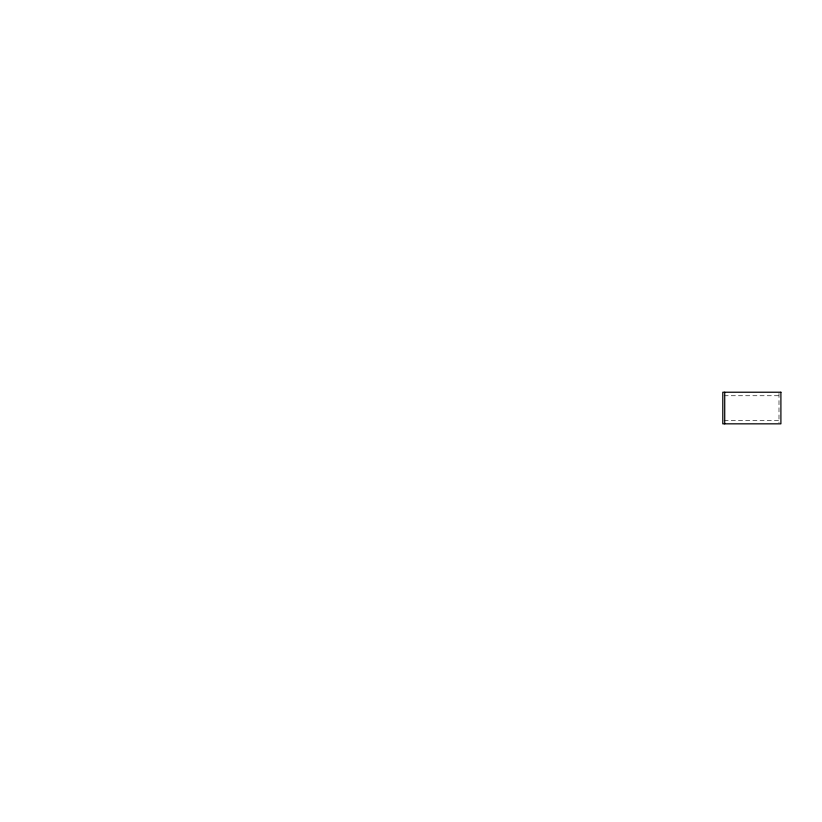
<?xml version="1.0" encoding="UTF-8"?>
<svg xmlns="http://www.w3.org/2000/svg" width="822" height="822" viewBox="0 0 822 822"><rect width="100%" height="100%" fill="white"/><g stroke="black" fill="none" stroke-linecap="round" stroke-linejoin="round"><path stroke-width="0.62" stroke-dasharray="4.11 3.08" d="M724.079 395.742L779.626 395.742M724.079 420.319L779.626 420.319M778.989 393.399L778.989 422.662"/><path stroke-width="1.23" d="M724.716 392.228L724.716 423.833M780.9 392.228L722.805 392.228L722.805 423.833L780.9 423.833L780.9 392.228"/></g></svg>
